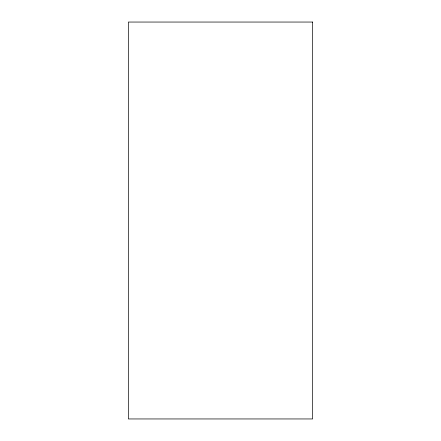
<?xml version="1.0" encoding="UTF-8"?>
<svg xmlns="http://www.w3.org/2000/svg" width="441" height="441" viewBox="0 0 441 441"><rect width="100%" height="100%" fill="white"/><g stroke="black" fill="none" stroke-linecap="round" stroke-linejoin="round"><path stroke-width="0.66" d="M312.636 22.05L128.364 22.05L128.364 418.95L312.636 418.95L312.636 22.05"/></g></svg>
